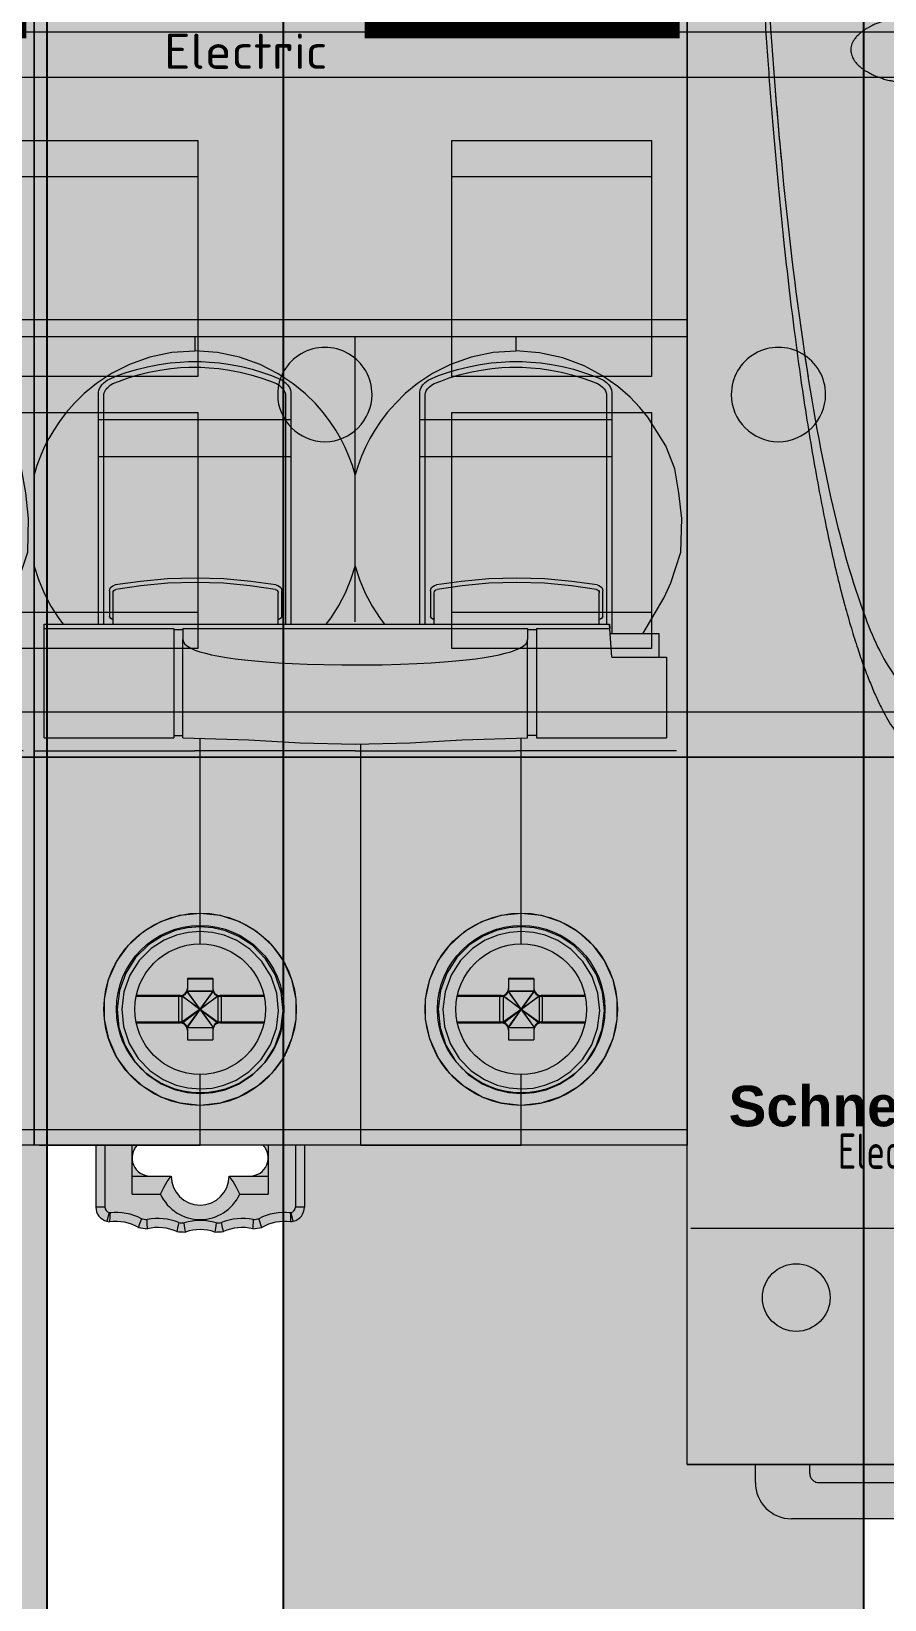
# Model space of a CAD drawing. Header units: millimetres. Extents: x 6914 to 9858, y -2771 to -210.
# Drawn here: x 7123.6 to 7170.6, y -1049.1 to -962.6 of the extents above; entities that cross this region are included whole.
import ezdxf

# ---------------------------------------------------------------- set-up
doc = ezdxf.new("R2010")
doc.units = ezdxf.units.MM
doc.layers.get('0').update_dxf_attribs({"lineweight": 9})
for name, color, linetype in [('05. Аппараты', 7, 'Continuous'), ('APPAREILLAGE', 7, 'Continuous'), ('REPARTITION', 7, 'Continuous')]:
    doc.layers.add(name, color=color, linetype=linetype)
doc.layers.add('Монтаж', color=7, linetype='Continuous', lineweight=9)
doc.layers.add('тонкая', color=7, linetype='Continuous', lineweight=13)
doc.styles.get("Standard").update_dxf_attribs({"font": 'txt.shx'})
doc.styles.add('STANDARD-2', font='arialbd.ttf')

# ---------------------------------------------------------------- blocks, each defined once
blk = doc.blocks.new('Из_буфера9360')
at = {"layer": 'APPAREILLAGE'}
h = blk.add_hatch(color=252, dxfattribs=at)
h.paths.add_polyline_path([(27.51, 502.269), (33.28, 503.794), (39.987, 504.418), (47.4, 504.307), (55.347, 503.684), (63.547, 502.796), (136.305, 502.796), (136.305, 470.796), (31.547, 470.796), (23.347, 471.684), (15.4, 472.307), (7.987, 472.418), (1.28, 471.794), (-4.49, 470.269), (-9.256, 467.7), (-11.217, 466.014), (20.783, 498.014), (22.744, 499.7)])
h.paths.add_polyline_path([(-12.903, 464.053), (-11.217, 466.014), (-9.256, 467.7), (-4.49, 470.269), (1.28, 471.794), (7.987, 472.418), (15.4, 472.307), (23.347, 471.684), (31.547, 470.796), (23.519, 470.235), (17.261, 469.535), (15.681, 469.359), (8.456, 467.894), (2.157, 465.649), (-3.242, 462.4), (-5.561, 460.357), (-7.603, 458.038), (-10.852, 452.64), (-13.097, 446.34), (-14.562, 439.115), (-15.439, 431.277), (-16, 423.25), (-16.887, 431.45), (-17.511, 439.397), (-17.621, 446.809), (-16.998, 453.517), (-15.472, 459.287)])
h.paths.add_polyline_path([(-3.242, 462.4), (2.157, 465.649), (8.456, 467.894), (15.681, 469.359), (17.261, 469.535), (16.561, 463.277), (16, 455.25), (16, 21.714), (-16, 21.714), (-16, 423.25), (-15.439, 431.277), (-14.562, 439.115), (-13.097, 446.34), (-10.852, 452.64), (-7.603, 458.038), (-5.561, 460.357)])
at = {"layer": 'REPARTITION'}
for p, q in [((16, 21.714), (16, 455.25)), ((-16, 423.25), (-16, 21.714))]:
    blk.add_line(p, q, dxfattribs=at)
blk = doc.blocks.new('Из_буфера9546')
at = {"layer": 'APPAREILLAGE'}
h = blk.add_hatch(color=252, dxfattribs=at)
h.paths.add_polyline_path([(123.112, 615.175), (125.112, 615.175), (125.112, 599.175), (123.112, 599.175)])
h.paths.add_polyline_path([(123.112, 599.175), (125.112, 599.175), (125.112, 583.175), (123.112, 583.175)])
h.paths.add_polyline_path([(27.51, 614.647), (33.28, 616.173), (39.987, 616.796), (47.4, 616.686), (55.347, 616.062), (63.547, 615.175), (125.112, 615.175), (125.112, 583.175), (31.547, 583.175), (23.347, 584.062), (15.4, 584.686), (7.987, 584.796), (1.28, 584.173), (-4.49, 582.647), (-9.256, 580.078), (-11.217, 578.392), (20.783, 610.392), (22.744, 612.078)])
h.paths.add_polyline_path([(-4.49, 582.647), (1.28, 584.173), (7.987, 584.796), (15.4, 584.686), (23.347, 584.062), (31.547, 583.175), (23.519, 582.614), (17.261, 581.914), (15.681, 581.737), (8.456, 580.272), (2.157, 578.027), (-3.242, 574.778), (-5.561, 572.735), (-7.603, 570.417), (-10.852, 565.018), (-13.097, 558.719), (-14.562, 551.494), (-15.439, 543.656), (-16, 535.628), (-16.887, 543.828), (-17.511, 551.775), (-17.621, 559.187), (-16.998, 565.895), (-15.472, 571.665), (-12.903, 576.431), (-11.217, 578.392), (-9.256, 580.078)])
h.paths.add_polyline_path([(2.157, 578.027), (8.456, 580.272), (15.681, 581.737), (17.261, 581.914), (16.561, 575.656), (16, 567.628), (16, 21.714), (-16, 21.714), (-16, 535.628), (-15.439, 543.656), (-14.562, 551.494), (-13.097, 558.719), (-10.852, 565.018), (-7.603, 570.417), (-5.561, 572.735), (-3.242, 574.778)])
at = {"layer": 'REPARTITION'}
blk.add_line((16, 21.714), (16, 567.628), dxfattribs=at)
blk = doc.blocks.new('Из_буфера29820')
at = {"layer": 'Монтаж', "ltscale": 20, "true_color": 0xf0f0f0}
h = blk.add_hatch(color=7, dxfattribs=at)
h.paths.add_polyline_path([(-150, -2.5), (150, -2.5), (150, -37.5), (-150, -37.5)])
h.paths.add_polyline_path([(82, -6), (82, -19), (93, -19), (93, -6)], flags=16)
h.paths.add_polyline_path([(-143, -19), (-132, -19), (-132, -6), (-143, -6)], flags=16)
h.paths.add_polyline_path([(-122.4, -20, 1), (-127.6, -20, 1)], flags=16)
h.paths.add_polyline_path([(-118, -19), (-107, -19), (-107, -6), (-118, -6)], flags=16)
h.paths.add_polyline_path([(-97.4, -20, 1), (-102.6, -20, 1)], flags=16)
h.paths.add_polyline_path([(-93, -19), (-82, -19), (-82, -6), (-93, -6)], flags=16)
h.paths.add_polyline_path([(-72.4, -20, 1), (-77.6, -20, 1)], flags=16)
h.paths.add_polyline_path([(-68, -19), (-57, -19), (-57, -6), (-68, -6)], flags=16)
h.paths.add_polyline_path([(-47.4, -20, 1), (-52.6, -20, 1)], flags=16)
h.paths.add_polyline_path([(-43, -19), (-32, -19), (-32, -6), (-43, -6)], flags=16)
h.paths.add_polyline_path([(-22.4, -20, 1), (-27.6, -20, 1)], flags=16)
h.paths.add_polyline_path([(-18, -19), (-7, -19), (-7, -6), (-18, -6)], flags=16)
h.paths.add_polyline_path([(2.6, -20, 1), (-2.6, -20, 1)], flags=16)
h.paths.add_polyline_path([(7, -19), (18, -19), (18, -6), (7, -6)], flags=16)
h.paths.add_polyline_path([(27.6, -20, 1), (22.4, -20, 1)], flags=16)
h.paths.add_polyline_path([(32, -19), (43, -19), (43, -6), (32, -6)], flags=16)
h.paths.add_polyline_path([(52.6, -20, 1), (47.4, -20, 1)], flags=16)
h.paths.add_polyline_path([(57, -19), (68, -19), (68, -6), (57, -6)], flags=16)
h.paths.add_polyline_path([(77.6, -20, 1), (72.4, -20, 1)], flags=16)
h.paths.add_polyline_path([(102.6, -20, 1), (97.4, -20, 1)], flags=16)
h.paths.add_polyline_path([(107, -19), (118, -19), (118, -6), (107, -6)], flags=16)
h.paths.add_polyline_path([(-143, -34), (-132, -34), (-132, -21), (-143, -21)], flags=16)
h.paths.add_polyline_path([(-118, -34), (-107, -34), (-107, -21), (-118, -21)], flags=16)
h.paths.add_polyline_path([(-93, -34), (-82, -34), (-82, -21), (-93, -21)], flags=16)
h.paths.add_polyline_path([(-68, -34), (-57, -34), (-57, -21), (-68, -21)], flags=16)
h.paths.add_polyline_path([(-43, -34), (-32, -34), (-32, -21), (-43, -21)], flags=16)
h.paths.add_polyline_path([(-18, -34), (-7, -34), (-7, -21), (-18, -21)], flags=16)
h.paths.add_polyline_path([(7, -34), (18, -34), (18, -21), (7, -21)], flags=16)
h.paths.add_polyline_path([(32, -34), (43, -34), (43, -21), (32, -21)], flags=16)
h.paths.add_polyline_path([(57, -34), (68, -34), (68, -21), (57, -21)], flags=16)
h.paths.add_polyline_path([(82, -34), (93, -34), (93, -21), (82, -21)], flags=16)
h.paths.add_polyline_path([(107, -34), (118, -34), (118, -21), (107, -21)], flags=16)
h.paths.add_polyline_path([(101.5, -27.5, 1), (98.5, -27.5, 1)], flags=16)
h.paths.add_polyline_path([(101.5, -12.5, 1), (98.5, -12.5, 1)], flags=16)
h.paths.add_polyline_path([(1.5, -27.5, 1), (-1.5, -27.5, 1)], flags=16)
h.paths.add_polyline_path([(1.5, -12.5, 1), (-1.5, -12.5, 1)], flags=16)
h.paths.add_polyline_path([(-98.5, -27.5, 1), (-101.5, -27.5, 1)], flags=16)
h.paths.add_polyline_path([(-98.5, -12.5, 1), (-101.5, -12.5, 1)], flags=16)
h.paths.add_polyline_path([(127.6, -20, 1), (122.4, -20, 1)], flags=16)
h.paths.add_polyline_path([(132, -19), (143, -19), (143, -6), (132, -6)], flags=16)
h.paths.add_polyline_path([(143, -21), (132, -21), (132, -34), (143, -34)], flags=16)
h.paths.add_polyline_path([(-150, 0), (150, 0), (150, -2.5), (-150, -2.5)])
h.paths.add_polyline_path([(-150, -37.5), (150, -37.5), (150, -40), (-150, -40)])
at = {"layer": 'Монтаж'}
for p, q in [((-150, 0), (150, 0)), ((-150, -2.5), (150, -2.5)), ((7, -6), (18, -6)), ((18, -6), (18, -19)), ((32, -19), (32, -6)), ((32, -6), (43, -6)), ((43, -6), (43, -19)), ((18, -8), (7, -8)), ((43, -8), (32, -8)), ((18, -19), (7, -19)), ((43, -19), (32, -19)), ((7, -21), (18, -21)), ((18, -21), (18, -34)), ((32, -34), (32, -21)), ((32, -21), (43, -21)), ((43, -21), (43, -34)), ((7, -32), (18, -32)), ((32, -32), (43, -32)), ((18, -34), (7, -34)), ((43, -34), (32, -34)), ((-150, -37.5), (150, -37.5)), ((-150, -40), (150, -40))]:
    blk.add_line(p, q, dxfattribs=at)
at = {"layer": 'Монтаж', "ltscale": 20}
blk.add_lwpolyline([(-150, 0), (150, 0), (150, -40), (-150, -40)], close=True, dxfattribs=at)
at = {"layer": 'Монтаж'}
for centre, start, end in [((25, -20), 0, 180.00002), ((50, -20), 0, 180.00002), ((25, -20), 180.00002, 0), ((50, -20), 180.00002, 0)]:
    blk.add_arc(centre, 2.6, start, end, dxfattribs=at)
blk = doc.blocks.new('Из_буфера17395')
at = {"layer": 'тонкая', "ltscale": 100, "true_color": 0xffffff}
h = blk.add_hatch(color=7, dxfattribs=at)
h.paths.add_polyline_path([(6.75, -60), (20.25, -60), (20.25, -60.498), (20.262, -60), (23.25, -60), (23.25, -61, -0.414214), (21.25, -63), (5.75, -63, -0.414214), (3.75, -61), (3.75, -60)])
h.paths.add_polyline_path([(0, 60), (27, 60), (27, -60), (0, -60)])
edge = h.paths.add_edge_path()
edge.add_arc((6.002, 50.691), 1.865, 0, 360)
edge = h.paths.add_edge_path()
edge.add_arc((13.5, 50.691), 1.865, 0, 360)
edge = h.paths.add_edge_path()
edge.add_arc((20.997, 50.691), 1.865, 0, 360)
edge = h.paths.add_edge_path()
edge.add_arc((6.002, -50.8), 1.865, 0, 360)
edge = h.paths.add_edge_path()
edge.add_arc((13.5, -50.8), 1.865, 0, 360)
edge = h.paths.add_edge_path()
edge.add_arc((20.997, -50.8), 1.865, 0, 360)
at = {"layer": 'тонкая', "ltscale": 100}
h = blk.add_hatch(color=254, dxfattribs=at)
edge = h.paths.add_edge_path()
edge.add_arc((6.002, -50.8), 1.865, 0, 360)
edge = h.paths.add_edge_path()
edge.add_arc((13.5, -50.8), 1.865, 0, 360)
edge = h.paths.add_edge_path()
edge.add_arc((20.997, -50.8), 1.865, 0, 360)
edge = h.paths.add_edge_path()
edge.add_arc((6.002, 50.691), 1.865, 0, 360)
edge = h.paths.add_edge_path()
edge.add_arc((13.5, 50.691), 1.865, 0, 360)
edge = h.paths.add_edge_path()
edge.add_arc((20.997, 50.691), 1.865, 0, 360)
at = {"color": 7, "linetype": 'Continuous'}
for p, q in [((26.8, -47), (0.2, -47)), ((0, -60), (27, -60)), ((3.75, -61), (3.75, -60)), ((6.75, -60.498), (6.75, -60)), ((7.25, -61), (19.75, -61)), ((21.25, -63), (5.75, -63))]:
    blk.add_line(p, q, dxfattribs=at)
blk.add_arc((5.75, -61), 2, 180, 270, dxfattribs=at)
for points, start_tangent, end_tangent in [([(3.503, 43.542), (3.578, 36.889), (3.733, 31.017), (3.94, 25.88), (4.179, 21.398), (4.438, 17.424), (4.714, 13.834), (5.004, 10.553), (5.305, 7.538), (5.617, 4.756), (5.937, 2.182), (6.263, -0.2), (6.595, -2.408), (6.932, -4.454), (7.274, -6.349), (7.619, -8.103), (7.967, -9.725), (8.321, -11.229), (8.682, -12.626), (9.042, -13.894), (9.391, -15.008), (9.725, -15.977), (10.05, -16.827), (10.368, -17.578), (10.679, -18.239), (10.985, -18.816), (11.285, -19.313), (11.58, -19.736), (11.87, -20.092), (12.156, -20.385), (12.438, -20.617), (12.71, -20.788), (12.971, -20.904), (13.221, -20.973), (13.465, -21), (13.713, -20.984), (13.967, -20.924), (14.232, -20.817), (14.508, -20.656), (14.792, -20.432), (15.083, -20.144), (15.379, -19.791), (15.679, -19.367), (15.984, -18.869), (16.296, -18.289), (16.613, -17.62), (16.937, -16.861), (17.265, -16.002), (17.603, -15.025), (17.956, -13.902), (18.319, -12.624), (18.679, -11.226), (19.033, -9.723), (19.382, -8.101), (19.727, -6.347), (20.068, -4.452), (20.405, -2.405), (20.738, -0.195), (21.064, 2.19), (21.384, 4.766), (21.696, 7.551), (21.998, 10.568), (22.288, 13.85), (22.564, 17.444), (22.823, 21.422), (23.061, 25.903), (23.267, 31.032), (23.422, 36.897), (23.497, 43.542)], (0.003445, -0.999994), (0.003445, 0.999994)), ([(3.832, 38.5), (3.881, 35.576), (4.325, 23.575), (5.183, 11.896), (6.44, 1.391), (8.022, -7.174), (9.813, -13.293), (11.679, -16.81), (12.602, -17.638), (13.5, -17.902), (14.398, -17.638), (15.321, -16.81), (17.187, -13.293), (18.978, -7.174), (20.56, 1.391), (21.817, 11.896), (22.675, 23.575), (23.119, 35.576), (23.168, 38.499)], (0.012892, -0.999917), (0.012893, 0.999917)), ([(12.1, 19.801), (11.846, 19.778), (11.615, 19.751), (11.407, 19.721), (11.219, 19.688), (11.052, 19.653), (10.904, 19.616), (10.773, 19.578), (10.656, 19.54), (10.548, 19.501), (10.443, 19.46), (10.338, 19.416), (10.226, 19.365), (10.102, 19.304), (9.963, 19.229), (9.809, 19.135), (9.642, 19.019), (9.471, 18.879), (9.315, 18.72), (9.194, 18.56), (9.108, 18.407), (9.052, 18.26), (9.021, 18.117), (9.014, 17.976), (9.029, 17.835), (9.067, 17.69), (9.132, 17.542), (9.229, 17.387), (9.363, 17.225), (9.525, 17.071), (9.693, 16.94), (9.853, 16.834), (9.997, 16.75), (10.126, 16.681), (10.241, 16.625), (10.347, 16.578), (10.448, 16.535), (10.551, 16.495), (10.658, 16.457), (10.775, 16.419), (10.906, 16.381), (11.054, 16.344), (11.221, 16.309), (11.408, 16.276), (11.616, 16.246), (11.846, 16.219), (12.1, 16.196)], (-0.996889, -0.078815), (0.996886, -0.07885)), ([(4.848, 15.742), (5.183, 11.896), (6.44, 1.391), (6.654, -0.001)], (0.079774, -0.996813), (0.156695, -0.987647)), ([(6.75, -60.498), (6.779, -60.668), (6.852, -60.801), (6.964, -60.91), (7.093, -60.975), (7.25, -61)], (0, -1), (1, 0))]:
    blk.add_spline(points, degree=3, dxfattribs=dict(at, start_tangent=start_tangent, end_tangent=end_tangent))
at = {"layer": 'тонкая', "ltscale": 100}
blk.add_lwpolyline([(0, 60), (27, 60), (27, -60), (0, -60)], close=True, dxfattribs=at)
blk.add_circle((6.002, -50.8), 1.865, dxfattribs=at)
at = {"layer": '05. Аппараты', "color": 82, "style": 'STANDARD-2'}
blk.add_text('Schneider', height=2.2362, dxfattribs=at).set_placement((2.275, -41.357))
at = {"layer": '05. Аппараты', "color": 82, "width": 0.7}
blk.add_text('Electric', height=1.9445, dxfattribs=at).set_placement((8.298, -43.703))
blk = doc.blocks.new('Из_буфера7463')
at = {"layer": 'тонкая', "true_color": 0xc9c9c9}
blk.add_hatch(color=9, dxfattribs=at).paths.add_polyline_path([(5.3, 0.001, 1), (-5.301, 0.001, 1)])
for p, q in [((0, 0), (-0.713, 1.003)), ((-0.7, 1.675), (-0.701, 1.099)), ((0, 0), (0.712, 1.003)), ((0.7, 1.675), (0.7, 1.1)), ((-1.101, 0.7), (-3.525, 0.7)), ((-1.003, 0.712), (-1, -0.712)), ((0, 0), (-1.003, 0.712)), ((1, 0.713), (-1, -0.712)), ((0, 0), (-0.713, -1)), ((0, 0), (0.713, -1)), ((0, 0), (1, -0.712)), ((1, -0.712), (1, 0.713)), ((3.519, 0.7), (1.1, 0.7)), ((-3.517, -0.7), (-1.1, -0.7)), ((1.1, -0.7), (3.523, -0.7)), ((-0.713, -1), (0.713, -1)), ((-0.7, -1.1), (-0.7, -1.674)), ((0.7, -1.1), (0.7, -1.674))]:
    blk.add_line(p, q)
blk.add_lwpolyline([(-0.7, -1.674), (-0.421, -1.68), (-0.141, -1.683), (0.141, -1.683), (0.421, -1.68), (0.7, -1.674)])
for centre, start, end in [((-1.101, 1.1), 269.98883, 359.92722), ((1.1, 1.1), 180.00042, 269.99779), ((-1.1, -1.1), 359.99999, 90.0018), ((1.1, -1.1), 89.99819, 180.00002)]:
    blk.add_arc(centre, 0.4, start, end)
at = {"layer": 'тонкая'}
for p, q in [((-0.713, 1.003), (0.712, 1.003)), ((-0.7, 1.675), (0.7, 1.675))]:
    blk.add_line(p, q, dxfattribs=at)
for centre, radius in [((0, 0), 5.3), ((0, 0.001), 4.614), ((0, 0.001), 3.6)]:
    blk.add_circle(centre, radius, dxfattribs=at)
blk = doc.blocks.new('Из_буфера28128')
at = {"ltscale": 100}
for points in [[(3.552, -2.386), (14.148, -2.386), (14.148, -4.43), (3.552, -4.43)], [(21.252, -2.386), (31.848, -2.386), (31.848, -4.43), (21.252, -4.43)]]:
    blk.add_hatch(color=94, dxfattribs=at).paths.add_polyline_path(points)
h = blk.add_hatch(color=2, dxfattribs=at)
h.paths.add_polyline_path([(3.4, -42.4), (3.9, -42.4), (3.9, -45.814, 0.346757), (4.13, -46.106), (4.013, -46.592, -0.346757), (3.4, -45.814)])
h.paths.add_polyline_path([(4.184, -46.119, -0.149972), (5.912, -46.455, 0.003664), (6.223, -46.5), (6.248, -47.008), (5.747, -46.935, 0.16662), (4.156, -46.626), (4.013, -46.592), (4.13, -46.106, 0.000644)])
h.paths.add_polyline_path([(6.227, -46.5, -0.149972), (7.979, -46.668), (7.865, -47.162, -0.000036), (7.862, -47.162, 0.16662), (6.248, -47.008), (6.223, -46.5, 0.000045)])
h.paths.add_polyline_path([(7.979, -46.668, 0.003338), (8.266, -46.682), (8.339, -47.185), (7.865, -47.162)])
h.paths.add_polyline_path([(8.27, -46.682, -0.149972), (10.03, -46.682, 0.003338), (10.317, -46.668), (10.438, -47.162), (9.961, -47.185, 0.16662), (8.339, -47.185), (8.266, -46.682, 0.000045)])
h.paths.add_polyline_path([(10.321, -46.668, -0.149972), (12.073, -46.5, 0.003664), (12.385, -46.455), (12.553, -46.935), (12.052, -47.008, 0.16662), (10.438, -47.162), (10.317, -46.668, 0.000045)])
h.paths.add_polyline_path([(12.388, -46.455, -0.149972), (14.116, -46.119, 0.000644), (14.17, -46.106), (14.287, -46.592), (14.144, -46.626, 0.16662), (12.553, -46.935), (12.385, -46.455, 0.000045)])
h.paths.add_polyline_path([(14.4, -42.4), (14.9, -42.4), (14.9, -45.814, -0.346757), (14.287, -46.592), (14.17, -46.106, 0.346757), (14.4, -45.814)])
h.paths.add_polyline_path([(12.9, -42.4), (14.4, -42.4), (14.4, -45.814, -0.346757), (14.17, -46.106, -0.000644), (14.116, -46.119, 0.149972), (12.388, -46.455, -0.000045), (12.385, -46.455, -0.003664), (12.073, -46.5, 0.149972), (10.321, -46.668, -0.000045), (10.317, -46.668, -0.003338), (10.03, -46.682, 0.149972), (8.27, -46.682, -0.000045), (8.266, -46.682, -0.003338), (7.979, -46.668, 0.149972), (6.227, -46.5, -0.000045), (6.223, -46.5, -0.003664), (5.912, -46.455, 0.149972), (4.184, -46.119, -0.000644), (4.13, -46.106, -0.346757), (3.9, -45.814), (3.9, -42.4), (5.4, -42.4), (5.4, -43.1), (5.4, -44.1), (5.4, -45.1), (6.968, -45.1, 0.641689), (11.332, -45.1), (12.9, -45.1), (12.9, -44.1), (12.9, -43.1)])
h.paths.add_polyline_path([(5.4, -44.1), (6.4, -44.1), (7.545, -44.1), (7.335, -44.393), (7.142, -44.727), (6.968, -45.1), (5.4, -45.1)])
h.paths.add_polyline_path([(7.55, -44.1, 1), (10.75, -44.1), (10.755, -44.1), (10.965, -44.393), (11.158, -44.727), (11.332, -45.1, -0.641689), (6.968, -45.1), (7.142, -44.727), (7.335, -44.393), (7.545, -44.1)])
h.paths.add_polyline_path([(10.755, -44.1), (11.9, -44.1), (12.9, -44.1), (12.9, -45.1), (11.332, -45.1), (11.158, -44.727), (10.965, -44.393)])
h.paths.add_polyline_path([(11.9, -44.1, 0.414214), (12.9, -43.1), (12.9, -44.1)])
h.paths.add_polyline_path([(12.614, -42.4), (12.9, -42.4), (12.9, -43.1, 0.196315)])
h.paths.add_polyline_path([(5.4, -43.1, 0.414214), (6.4, -44.1), (5.4, -44.1)])
h.paths.add_polyline_path([(5.4, -42.4), (5.686, -42.4, 0.196315), (5.4, -43.1)])
at = {"layer": 'тонкая', "ltscale": 100, "true_color": 0xfafafa}
h = blk.add_hatch(color=7, dxfattribs=at)
h.paths.add_polyline_path([(21.55, -2.386), (31.55, -2.386), (31.55, -4.43), (21.55, -4.43)])
h.paths.add_polyline_path([(3.85, -2.386), (13.85, -2.386), (13.85, -4.43), (3.85, -4.43)])
h.paths.add_polyline_path([(0.55, -13.899), (7.701, -13.899), (7.701, -13.968), (7.701, -19.796), (7.701, -19.93), (0.55, -19.93)])
h.paths.add_polyline_path([(31.85, -15.482), (34.45, -15.482), (34.85, -15.482), (34.85, -19.93), (27.698, -19.93), (27.698, -19.796), (27.698, -13.968), (27.698, -13.899), (31.733, -13.9), (31.754, -14.19)])
h.paths.add_polyline_path([(22.604, -15.745), (23.243, -15.691), (23.82, -15.632), (24.341, -15.568), (24.812, -15.5), (25.239, -15.428), (25.623, -15.351), (25.968, -15.269), (26.274, -15.182), (26.542, -15.088), (26.77, -14.987), (26.956, -14.877), (27.092, -14.76), (27.174, -14.638), (27.198, -14.521), (27.198, -19.796), (27.198, -19.93), (23.567, -20.043), (20.729, -20.216), (17.698, -20.278), (14.666, -20.216), (11.832, -20.043), (9.15, -19.96), (8.201, -19.93), (8.201, -19.796), (8.201, -14.519), (8.226, -14.638), (8.309, -14.761), (8.446, -14.879), (8.633, -14.989), (8.863, -15.09), (9.132, -15.184), (9.44, -15.272), (9.786, -15.353), (10.173, -15.43), (10.601, -15.502), (11.073, -15.57), (11.592, -15.633), (12.163, -15.691), (12.79, -15.745), (13.477, -15.793), (14.231, -15.835), (15.057, -15.87), (15.964, -15.896), (16.958, -15.912), (18.055, -15.915), (19.182, -15.901), (20.199, -15.875), (21.096, -15.838), (21.892, -15.795)])
h.paths.add_polyline_path([(8.201, -13.899), (27.198, -13.899), (27.198, -13.968), (27.199, -14.518), (27.198, -14.521), (27.174, -14.638), (27.092, -14.76), (26.956, -14.877), (26.77, -14.987), (26.542, -15.088), (26.274, -15.182), (25.968, -15.269), (25.623, -15.351), (25.239, -15.428), (24.812, -15.5), (24.341, -15.568), (23.82, -15.632), (23.243, -15.691), (22.604, -15.745), (21.892, -15.795), (21.096, -15.838), (20.199, -15.875), (19.182, -15.901), (18.055, -15.915), (16.958, -15.912), (15.964, -15.896), (15.057, -15.87), (14.231, -15.835), (13.477, -15.793), (12.79, -15.745), (12.163, -15.691), (11.592, -15.633), (11.073, -15.57), (10.601, -15.502), (10.173, -15.43), (9.786, -15.353), (9.44, -15.272), (9.132, -15.184), (8.863, -15.09), (8.633, -14.989), (8.446, -14.879), (8.309, -14.761), (8.226, -14.638), (8.201, -14.519), (8.201, -14.518), (8.201, -13.968)])
h.paths.add_polyline_path([(8.904, -11.125), (10.451, -11.172), (11.943, -11.304), (13.329, -11.499), (13.433, -11.53), (13.523, -11.582), (13.592, -11.651), (13.635, -11.732), (13.65, -11.818), (13.65, -13.217), (13.635, -13.28), (13.592, -13.337), (13.523, -13.384), (13.45, -13.412), (13.45, -13.661), (4.35, -13.661), (4.35, -13.412), (4.277, -13.384), (4.208, -13.337), (4.165, -13.28), (4.15, -13.217), (4.15, -11.818), (4.165, -11.732), (4.208, -11.651), (4.277, -11.582), (4.367, -11.53), (4.471, -11.5), (5.862, -11.303), (7.356, -11.171)])
h.paths.add_polyline_path([(26.604, -11.125), (28.151, -11.172), (29.643, -11.304), (31.029, -11.499), (31.133, -11.53), (31.223, -11.582), (31.292, -11.651), (31.335, -11.732), (31.35, -11.818), (31.35, -13.217), (31.335, -13.28), (31.292, -13.337), (31.223, -13.384), (31.15, -13.412), (31.15, -13.661), (22.05, -13.661), (22.05, -13.412), (21.977, -13.384), (21.908, -13.337), (21.865, -13.28), (21.85, -13.217), (21.85, -11.818), (21.865, -11.732), (21.908, -11.651), (21.977, -11.582), (22.067, -11.53), (22.171, -11.5), (23.562, -11.303), (25.056, -11.171)])
h.paths.add_polyline_path([(27.198, -13.968), (27.698, -13.968), (27.698, -19.796), (27.198, -19.796), (27.198, -14.521), (27.199, -14.518)])
h.paths.add_polyline_path([(33.543, -14.189), (34.45, -14.189), (34.45, -15.482), (31.85, -15.482), (31.754, -14.19), (31.848, -14.19)])
h.paths.add_polyline_path([(12.153, -38.402, 0.039642), (12.668, -37.884), (12.718, -37.833), (12.746, -37.789, 0.629593), (9.15, -30.285), (9.15, -29.6), (10.26, -29.718), (11.318, -30.064), (12.273, -30.618), (13.095, -31.36), (13.742, -32.253), (14.193, -33.268), (14.421, -34.348), (14.42, -35.458), (14.19, -36.538), (13.737, -37.554), (13.088, -38.447), (12.265, -39.188), (11.311, -39.739), (10.255, -40.084), (9.15, -40.2), (9.15, -39.551), (9.848, -39.498), (10.53, -39.337), (11.265, -39.031), (12.022, -38.534)])
h.paths.add_polyline_path([(8.04, -29.718), (9.15, -29.6), (9.15, -30.285, 0.624628), (5.511, -37.737), (5.529, -37.766), (5.56, -37.799, 0.043374), (6.114, -38.374), (6.228, -38.492), (6.475, -38.659, 0.012404), (6.665, -38.787), (6.995, -39.01), (7.742, -39.328), (8.438, -39.496), (9.15, -39.551), (9.15, -40.2), (8.046, -40.084), (6.989, -39.74), (6.035, -39.188), (5.212, -38.447), (4.562, -37.554), (4.11, -36.538), (3.879, -35.458), (3.879, -34.347), (4.107, -33.268), (4.558, -32.253), (5.205, -31.36), (6.027, -30.618), (6.981, -30.064)])
h.paths.add_polyline_path([(24.681, -30.064), (25.74, -29.718), (26.85, -29.6), (26.85, -30.285, 0.624628), (23.211, -37.737), (23.229, -37.766), (23.26, -37.799, 0.043374), (23.814, -38.374), (23.928, -38.492), (24.175, -38.659, 0.012404), (24.365, -38.787), (24.695, -39.01), (25.442, -39.328), (26.138, -39.496), (26.85, -39.551), (26.85, -40.2), (25.746, -40.084), (24.689, -39.74), (23.735, -39.188), (22.912, -38.447), (22.262, -37.554), (21.81, -36.538), (21.579, -35.458), (21.579, -34.347), (21.807, -33.268), (22.258, -32.253), (22.905, -31.36), (23.727, -30.618)])
h.paths.add_polyline_path([(27.96, -29.718), (29.018, -30.064), (29.973, -30.618), (30.795, -31.36), (31.442, -32.253), (31.893, -33.268), (32.121, -34.348), (32.12, -35.458), (31.89, -36.538), (31.437, -37.554), (30.788, -38.447), (29.965, -39.188), (29.011, -39.739), (27.955, -40.084), (26.85, -40.2), (26.85, -39.551), (27.548, -39.498), (28.23, -39.337), (28.965, -39.031), (29.722, -38.534), (29.853, -38.402, 0.039642), (30.368, -37.884), (30.418, -37.833), (30.446, -37.789, 0.629593), (26.85, -30.285), (26.85, -29.6)])
h.paths.add_polyline_path([(24.546, 39.673), (25.667, 40.066), (26.85, 40.2), (26.85, 39.551), (26.519, 39.539), (26.152, 39.497), (25.749, 39.416), (25.313, 39.284), (24.852, 39.09), (24.371, 38.818), (23.876, 38.448), (23.699, 38.271, 0.016476), (23.484, 38.056), (23.387, 37.96), (23.345, 37.902, 0.640654), (26.85, 30.287), (26.85, 29.6), (25.662, 29.735), (24.539, 30.13), (23.537, 30.763), (22.702, 31.601), (22.073, 32.605), (21.682, 33.724), (21.55, 34.903), (21.683, 36.081), (22.076, 37.202), (22.708, 38.207), (23.545, 39.044)])
h.paths.add_polyline_path([(28.032, 40.066), (29.153, 39.673), (30.155, 39.043), (30.992, 38.207), (31.624, 37.202), (32.017, 36.082), (32.15, 34.903), (32.018, 33.725), (31.627, 32.605), (30.998, 31.601), (30.162, 30.763), (29.161, 30.131), (28.038, 29.735), (26.85, 29.6), (26.85, 30.287, 0.629706), (30.445, 37.792), (30.416, 37.836), (30.353, 37.903, 0.022918), (30.064, 38.211), (29.922, 38.362), (29.415, 38.761), (28.918, 39.055), (28.442, 39.264), (27.991, 39.406), (27.572, 39.494), (27.191, 39.538), (26.85, 39.551), (26.85, 40.2)])
h.paths.add_polyline_path([(9.15, 40.2), (10.332, 40.066), (11.453, 39.673), (12.455, 39.043), (13.292, 38.207), (13.924, 37.202), (14.317, 36.082), (14.45, 34.903), (14.318, 33.725), (13.927, 32.605), (13.298, 31.601), (12.462, 30.763), (11.461, 30.131), (10.338, 29.735), (9.15, 29.6), (9.15, 30.287, 0.629706), (12.745, 37.792), (12.716, 37.836), (12.653, 37.903, 0.022918), (12.364, 38.211), (12.222, 38.362), (11.715, 38.761), (11.218, 39.055), (10.742, 39.264), (10.291, 39.406), (9.872, 39.494), (9.491, 39.538), (9.15, 39.551)])
h.paths.add_polyline_path([(6.846, 39.673), (7.967, 40.066), (9.15, 40.2), (9.15, 39.551), (8.819, 39.539), (8.452, 39.497), (8.049, 39.416), (7.613, 39.284), (7.152, 39.09), (6.671, 38.818), (6.176, 38.448), (5.999, 38.271, 0.016475), (5.784, 38.056), (5.687, 37.96), (5.645, 37.902, 0.640654), (9.15, 30.287), (9.15, 29.6), (7.962, 29.735), (6.839, 30.13), (5.837, 30.763), (5.002, 31.601), (4.373, 32.605), (3.982, 33.724), (3.85, 34.903), (3.983, 36.081), (4.376, 37.202), (5.008, 38.207), (5.845, 39.044)])
h.paths.add_polyline_path([(0, 42.4), (36, 42.4), (36, -42.4), (0, -42.4)])
at = {"layer": 'тонкая', "ltscale": 100}
h = blk.add_hatch(color=252, dxfattribs=at)
h.paths.add_polyline_path([(12.79, -15.745), (13.477, -15.793), (14.231, -15.835), (15.057, -15.87), (15.964, -15.896), (16.958, -15.912), (18.055, -15.915), (19.182, -15.901), (20.199, -15.875), (21.096, -15.838), (21.892, -15.795), (22.604, -15.745), (23.243, -15.691), (23.82, -15.632), (24.341, -15.568), (24.812, -15.5), (25.239, -15.428), (25.623, -15.351), (25.968, -15.269), (26.274, -15.182), (26.542, -15.088), (26.77, -14.987), (26.956, -14.877), (27.092, -14.76), (27.174, -14.638), (27.198, -14.521), (27.198, -19.796), (27.198, -19.93), (23.567, -20.043), (20.729, -20.216), (17.698, -20.278), (14.666, -20.216), (11.832, -20.043), (8.201, -19.93), (8.201, -19.796), (8.201, -14.519), (8.226, -14.638), (8.309, -14.761), (8.446, -14.879), (8.633, -14.989), (8.863, -15.09), (9.132, -15.184), (9.44, -15.272), (9.786, -15.353), (10.173, -15.43), (10.601, -15.502), (11.073, -15.57), (11.592, -15.633), (12.163, -15.691)])
h.paths.add_polyline_path([(8.201, -13.899), (27.198, -13.899), (27.198, -13.968), (27.199, -14.518), (27.198, -14.521), (27.174, -14.638), (27.092, -14.76), (26.956, -14.877), (26.77, -14.987), (26.542, -15.088), (26.274, -15.182), (25.968, -15.269), (25.623, -15.351), (25.239, -15.428), (24.812, -15.5), (24.341, -15.568), (23.82, -15.632), (23.243, -15.691), (22.604, -15.745), (21.892, -15.795), (21.096, -15.838), (20.199, -15.875), (19.182, -15.901), (18.055, -15.915), (16.958, -15.912), (15.964, -15.896), (15.057, -15.87), (14.231, -15.835), (13.477, -15.793), (12.79, -15.745), (12.163, -15.691), (11.592, -15.633), (11.073, -15.57), (10.601, -15.502), (10.173, -15.43), (9.786, -15.353), (9.44, -15.272), (9.132, -15.184), (8.863, -15.09), (8.633, -14.989), (8.446, -14.879), (8.309, -14.761), (8.226, -14.638), (8.201, -14.519), (8.201, -14.518), (8.201, -13.968)])
h.paths.add_polyline_path([(27.198, -13.968), (27.698, -13.968), (27.698, -19.796), (27.198, -19.796), (27.198, -14.521), (27.199, -14.518)])
h.paths.add_polyline_path([(7.701, -13.968), (8.201, -13.968), (8.201, -14.518), (8.201, -14.519), (8.201, -19.796), (7.701, -19.796)])
h.paths.add_polyline_path([(0.55, -13.899), (7.701, -13.899), (7.701, -13.968), (7.701, -19.796), (7.701, -19.93), (0.55, -19.93)])
h.paths.add_polyline_path([(27.698, -13.899), (31.733, -13.9), (31.754, -14.19), (31.85, -15.482), (34.45, -15.482), (34.85, -15.482), (34.85, -19.93), (27.698, -19.93), (27.698, -19.796), (27.698, -13.968)])
h.paths.add_polyline_path([(31.754, -14.19), (34.45, -14.189), (34.45, -15.482), (31.85, -15.482)])
h.paths.add_polyline_path([(13.45, -13.661), (22.05, -13.661), (31.15, -13.661), (31.715, -13.661), (31.733, -13.9), (27.698, -13.899), (27.698, -13.968), (27.198, -13.968), (27.198, -13.899), (8.201, -13.899), (8.201, -13.968), (7.701, -13.968), (7.701, -13.899), (0.55, -13.899), (0.55, -13.661), (4.35, -13.661)])
h.paths.add_polyline_path([(7.356, -11.171), (8.904, -11.125), (10.451, -11.172), (11.943, -11.304), (13.329, -11.499), (13.433, -11.53), (13.523, -11.582), (13.592, -11.651), (13.635, -11.732), (13.65, -11.818), (13.65, -13.217), (13.635, -13.28), (13.592, -13.337), (13.523, -13.384), (13.45, -13.412), (13.45, -13.661), (4.35, -13.661), (4.35, -13.412), (4.277, -13.384), (4.208, -13.337), (4.165, -13.28), (4.15, -13.217), (4.15, -11.818), (4.165, -11.732), (4.208, -11.651), (4.277, -11.582), (4.367, -11.53), (4.471, -11.5), (5.862, -11.303)])
h.paths.add_polyline_path([(25.056, -11.171), (26.604, -11.125), (28.151, -11.172), (29.643, -11.304), (31.029, -11.499), (31.133, -11.53), (31.223, -11.582), (31.292, -11.651), (31.335, -11.732), (31.35, -11.818), (31.35, -13.217), (31.335, -13.28), (31.292, -13.337), (31.223, -13.384), (31.15, -13.412), (31.15, -13.661), (22.05, -13.661), (22.05, -13.412), (21.977, -13.384), (21.908, -13.337), (21.865, -13.28), (21.85, -13.217), (21.85, -11.818), (21.865, -11.732), (21.908, -11.651), (21.977, -11.582), (22.067, -11.53), (22.171, -11.5), (23.562, -11.303)])
for p, q in [((36, 3.118), (0, 3.118)), ((0, 2.2), (36, 2.2)), ((8.85, 2.2), (8.85, 1.4)), ((17.7, -13.542), (17.7, 2.2)), ((26.55, 2.2), (26.55, 1.4)), ((3.552, -13.661), (3.552, -0.881)), ((3.85, -13.661), (3.85, -1.003)), ((13.85, -1.003), (13.85, -13.661)), ((14.148, -0.881), (14.148, -13.661)), ((21.252, -13.661), (21.252, -0.881)), ((21.55, -13.661), (21.55, -1.003)), ((31.55, -1.003), (31.55, -13.661)), ((31.848, -0.881), (31.848, -14.189)), ((4.15, -11.818), (4.15, -13.217)), ((4.35, -13.661), (4.35, -11.936)), ((13.45, -13.661), (13.45, -11.936)), ((13.65, -13.217), (13.65, -11.818)), ((21.85, -11.818), (21.85, -13.217)), ((22.05, -13.661), (22.05, -11.936)), ((31.15, -13.661), (31.15, -11.936)), ((31.35, -13.217), (31.35, -11.818)), ((0.55, -19.93), (0.55, -13.661)), ((0.55, -13.661), (8.85, -13.661)), ((13.523, -13.384), (13.45, -13.412)), ((26.55, -13.661), (31.715, -13.661)), ((31.223, -13.384), (31.15, -13.412)), ((0.55, -13.899), (7.701, -13.899)), ((7.701, -13.899), (7.701, -19.93)), ((8.201, -13.968), (7.701, -13.968)), ((8.201, -13.899), (27.198, -13.899)), ((8.201, -13.899), (8.201, -14.518)), ((8.201, -19.93), (8.201, -14.517)), ((27.198, -13.899), (27.199, -14.518)), ((27.698, -13.968), (27.198, -13.968)), ((27.198, -19.93), (27.198, -14.517)), ((27.698, -13.899), (31.733, -13.9)), ((27.698, -13.899), (27.698, -19.93)), ((34.45, -14.189), (31.754, -14.19)), ((34.45, -15.482), (34.45, -14.189)), ((31.85, -15.482), (34.85, -15.482)), ((34.85, -15.482), (34.85, -19.93)), ((7.701, -19.796), (8.201, -19.796)), ((27.698, -19.796), (27.198, -19.796)), ((0, -20.658), (8.85, -20.658)), ((0.55, -19.93), (7.701, -19.93)), ((8.201, -19.93), (11.832, -20.043)), ((17.7, -20.658), (8.85, -20.658)), ((9.15, -31.3), (9.15, -19.95)), ((17.7, -20.658), (26.55, -20.658)), ((18, -42.4), (18, -20.278)), ((20.729, -20.216), (23.567, -20.043)), ((23.567, -20.043), (27.198, -19.93)), ((35.4, -20.658), (26.55, -20.658)), ((26.85, -31.3), (26.85, -19.95)), ((27.698, -19.93), (34.85, -19.93)), ((9.857, -30.408), (9.15, -30.353)), ((27.557, -30.408), (26.85, -30.353)), ((8.45, -33.212), (8.45, -33.75)), ((9.85, -33.212), (9.85, -33.75)), ((26.15, -33.212), (26.15, -33.75)), ((27.55, -33.212), (27.55, -33.75)), ((8.05, -34.15), (5.633, -34.15)), ((7.976, -35.65), (7.976, -34.15)), ((8.15, -34.137), (10.15, -35.663)), ((8.15, -34.137), (8.15, -35.663)), ((8.15, -35.663), (10.15, -34.137)), ((9.879, -33.9), (8.421, -33.9)), ((9.879, -35.9), (8.421, -33.9)), ((8.421, -35.9), (9.879, -33.9)), ((10.15, -35.663), (10.15, -34.137)), ((12.663, -34.15), (10.25, -34.15)), ((10.324, -35.65), (10.324, -34.15)), ((25.75, -34.15), (23.333, -34.15)), ((25.676, -35.65), (25.676, -34.15)), ((25.85, -34.137), (27.85, -35.663)), ((25.85, -34.137), (25.85, -35.663)), ((25.85, -35.663), (27.85, -34.137)), ((27.579, -33.9), (26.121, -33.9)), ((27.579, -35.9), (26.121, -33.9)), ((26.121, -35.9), (27.579, -33.9)), ((27.85, -35.663), (27.85, -34.137)), ((30.363, -34.15), (27.95, -34.15)), ((28.024, -35.65), (28.024, -34.15)), ((5.637, -35.65), (8.05, -35.65)), ((8.421, -35.9), (9.879, -35.9)), ((8.45, -36.05), (8.45, -36.588)), ((9.85, -36.05), (9.85, -36.588)), ((10.25, -35.65), (12.667, -35.65)), ((23.337, -35.65), (25.75, -35.65)), ((26.121, -35.9), (27.579, -35.9)), ((26.15, -36.05), (26.15, -36.588)), ((27.55, -36.05), (27.55, -36.588)), ((27.95, -35.65), (30.367, -35.65)), ((9.15, -42.4), (9.15, -38.5)), ((26.85, -42.4), (26.85, -38.5)), ((8.438, -39.496), (9.15, -39.551)), ((26.138, -39.496), (26.85, -39.551)), ((0, -41.534), (9.15, -41.534)), ((9.15, -41.534), (18, -41.534)), ((9.15, -42.4), (9.15, -41.534)), ((18, -41.534), (26.85, -41.534)), ((18, -42.4), (18, -41.534)), ((26.85, -41.534), (36, -41.534)), ((26.85, -42.4), (26.85, -41.534)), ((0.3, -42.4), (9.15, -42.4)), ((3.4, -42.4), (3.4, -45.814)), ((3.9, -42.4), (3.9, -45.814)), ((5.4, -45.1), (5.4, -42.4)), ((18, -42.4), (9.15, -42.4)), ((12.9, -42.4), (12.9, -45.1)), ((14.4, -42.4), (14.4, -45.814)), ((14.9, -42.4), (14.9, -45.814)), ((18, -42.4), (26.85, -42.4)), ((35.7, -42.4), (26.85, -42.4)), ((5.4, -44.1), (7.55, -44.1)), ((10.75, -44.1), (12.9, -44.1)), ((3.9, -45.814), (3.4, -45.814)), ((5.4, -45.1), (6.968, -45.1)), ((11.332, -45.1), (12.9, -45.1)), ((14.9, -45.814), (14.4, -45.814)), ((4.13, -46.106), (4.013, -46.592)), ((4.013, -46.592), (4.156, -46.626)), ((14.139, -46.528), (14.144, -46.626)), ((14.144, -46.626), (14.287, -46.592)), ((14.287, -46.592), (14.17, -46.106)), ((5.78, -46.843), (5.747, -46.935)), ((5.747, -46.935), (6.248, -47.008)), ((7.886, -47.067), (7.862, -47.162)), ((7.862, -47.162), (8.339, -47.185)), ((9.975, -47.088), (9.961, -47.185)), ((9.961, -47.185), (10.438, -47.162)), ((12.056, -46.91), (12.052, -47.008)), ((12.052, -47.008), (12.553, -46.935))]:
    blk.add_line(p, q)
for points in [[(8.85, 1.4), (7.598, 1.313), (6.382, 1.057), (5.258, 0.656), (4.265, 0.153), (3.436, -0.396), (2.759, -0.95), (2.21, -1.487), (1.763, -1.999), (1.392, -2.488), (1.078, -2.961), (0.806, -3.429), (0.563, -3.908), (0.347, -4.403), (0.158, -4.911), (0, -5.428)], [(17.7, -5.425), (17.542, -4.912), (17.355, -4.406), (17.14, -3.914), (16.899, -3.437), (16.629, -2.97), (16.316, -2.498), (15.946, -2.009), (15.5, -1.496), (14.951, -0.958), (14.275, -0.403), (13.447, 0.147), (12.455, 0.652), (11.329, 1.055), (10.109, 1.313), (8.85, 1.401)], [(26.55, 1.4), (25.298, 1.313), (24.082, 1.057), (22.958, 0.656), (21.965, 0.153), (21.136, -0.396), (20.459, -0.95), (19.91, -1.487), (19.463, -1.999), (19.092, -2.488), (18.778, -2.961), (18.506, -3.429), (18.263, -3.908), (18.047, -4.403), (17.858, -4.911), (17.7, -5.428)], [(35.65, -9.698), (35.65, -9.698), (35.696, -7.84), (35.541, -6.418), (35.311, -5.097), (34.825, -3.821), (33.833, -2.25), (33.393, -1.711), (32.851, -1.145), (32.174, -0.556), (31.335, 0.033), (30.312, 0.581), (29.138, 1.023), (27.862, 1.306), (26.55, 1.401)], [(4.223, -0.11), (4.597, 0.04), (5.081, 0.211), (5.644, 0.382), (6.256, 0.535), (6.885, 0.657), (7.494, 0.742), (8.05, 0.792), (8.514, 0.814), (8.85, 0.819)], [(4.344, -0.401), (4.709, -0.255), (5.18, -0.087), (5.728, 0.08), (6.324, 0.23), (6.936, 0.349), (7.53, 0.432), (8.071, 0.481), (8.523, 0.503), (8.85, 0.508)], [(8.85, 0.819), (9.206, 0.814), (9.674, 0.79), (10.22, 0.74), (10.814, 0.657), (11.426, 0.539), (12.025, 0.391), (12.584, 0.223), (13.077, 0.049), (13.477, -0.11)], [(8.85, 0.508), (9.197, 0.502), (9.652, 0.48), (10.184, 0.431), (10.763, 0.349), (11.359, 0.233), (11.942, 0.088), (12.487, -0.076), (12.966, -0.246), (13.356, -0.401)], [(21.923, -0.11), (22.297, 0.04), (22.781, 0.211), (23.344, 0.382), (23.956, 0.535), (24.585, 0.657), (25.194, 0.742), (25.75, 0.792), (26.214, 0.814), (26.55, 0.819)], [(22.044, -0.401), (22.409, -0.255), (22.88, -0.087), (23.428, 0.08), (24.024, 0.23), (24.636, 0.349), (25.23, 0.432), (25.771, 0.481), (26.223, 0.503), (26.55, 0.508)], [(26.55, 0.819), (26.906, 0.814), (27.374, 0.79), (27.92, 0.74), (28.514, 0.657), (29.126, 0.539), (29.725, 0.391), (30.284, 0.223), (30.777, 0.049), (31.177, -0.11)], [(26.55, 0.508), (26.897, 0.502), (27.352, 0.48), (27.884, 0.431), (28.463, 0.349), (29.059, 0.233), (29.642, 0.088), (30.187, -0.076), (30.666, -0.246), (31.056, -0.401)], [(3.552, -0.881), (3.572, -0.746), (3.632, -0.606), (3.729, -0.466), (3.861, -0.332), (4.027, -0.21), (4.223, -0.11)], [(3.85, -1.003), (3.865, -0.906), (3.909, -0.801), (3.98, -0.694), (4.077, -0.588), (4.2, -0.488), (4.344, -0.401)], [(13.356, -0.401), (13.5, -0.488), (13.623, -0.588), (13.72, -0.694), (13.791, -0.801), (13.835, -0.906), (13.85, -1.003)], [(13.477, -0.11), (13.673, -0.21), (13.839, -0.332), (13.971, -0.466), (14.068, -0.605), (14.128, -0.746), (14.148, -0.881)], [(21.252, -0.881), (21.272, -0.746), (21.332, -0.606), (21.429, -0.466), (21.561, -0.332), (21.727, -0.21), (21.923, -0.11)], [(21.55, -1.003), (21.565, -0.906), (21.609, -0.801), (21.68, -0.694), (21.777, -0.588), (21.9, -0.488), (22.044, -0.401)], [(31.056, -0.401), (31.2, -0.488), (31.323, -0.588), (31.42, -0.694), (31.491, -0.801), (31.535, -0.906), (31.55, -1.003)], [(31.177, -0.11), (31.373, -0.21), (31.539, -0.332), (31.671, -0.466), (31.768, -0.605), (31.828, -0.746), (31.848, -0.881)], [(33.543, -14.189), (34.724, -12.198), (35.086, -11.392), (35.65, -9.698)], [(0, -10.462), (0.24, -11.206), (0.551, -11.952), (0.93, -12.673), (1.366, -13.354), (1.603, -13.661)], [(13.329, -11.499), (11.943, -11.304), (10.451, -11.172), (8.904, -11.125), (7.356, -11.171), (5.862, -11.303), (4.471, -11.5)], [(16.097, -13.661), (16.364, -13.312), (16.79, -12.64), (17.159, -11.93), (17.464, -11.197), (17.7, -10.463)], [(17.7, -10.462), (17.94, -11.206), (18.251, -11.952), (18.63, -12.673), (19.066, -13.354), (19.303, -13.661)], [(31.029, -11.499), (29.643, -11.304), (28.151, -11.172), (26.604, -11.125), (25.056, -11.171), (23.562, -11.303), (22.171, -11.5)], [(4.15, -11.818), (4.165, -11.732), (4.208, -11.651), (4.277, -11.582), (4.367, -11.53), (4.471, -11.5)], [(4.35, -11.936), (4.362, -11.872), (4.397, -11.814), (4.449, -11.771), (4.511, -11.748)], [(13.289, -11.747), (11.916, -11.547), (10.437, -11.412), (8.904, -11.364), (7.37, -11.412), (5.888, -11.547), (4.511, -11.748)], [(13.289, -11.748), (13.351, -11.771), (13.403, -11.814), (13.438, -11.872), (13.45, -11.936)], [(13.329, -11.499), (13.433, -11.53), (13.523, -11.582), (13.592, -11.651), (13.635, -11.732), (13.65, -11.818)], [(21.85, -11.818), (21.865, -11.732), (21.908, -11.651), (21.977, -11.582), (22.067, -11.53), (22.171, -11.5)], [(22.05, -11.936), (22.062, -11.872), (22.097, -11.814), (22.149, -11.771), (22.211, -11.748)], [(30.989, -11.747), (29.616, -11.547), (28.137, -11.412), (26.604, -11.364), (25.07, -11.412), (23.588, -11.547), (22.211, -11.748)], [(30.989, -11.748), (31.051, -11.771), (31.103, -11.814), (31.138, -11.872), (31.15, -11.936)], [(31.029, -11.499), (31.133, -11.53), (31.223, -11.582), (31.292, -11.651), (31.335, -11.732), (31.35, -11.818)], [(4.35, -13.412), (4.277, -13.384), (4.208, -13.337), (4.165, -13.28), (4.15, -13.217)], [(4.345, -13.354), (4.344, -13.354), (4.349, -13.368), (4.35, -13.377)], [(13.65, -13.217), (13.635, -13.28), (13.592, -13.337), (13.523, -13.384)], [(22.05, -13.412), (21.977, -13.384), (21.908, -13.337), (21.865, -13.28), (21.85, -13.217)], [(22.045, -13.354), (22.044, -13.354), (22.049, -13.368), (22.05, -13.377)], [(31.35, -13.217), (31.335, -13.28), (31.292, -13.337), (31.223, -13.384)], [(8.201, -14.518), (8.226, -14.638), (8.309, -14.761), (8.446, -14.879), (8.633, -14.989), (8.863, -15.09), (9.132, -15.184), (9.44, -15.272), (9.786, -15.353), (10.173, -15.43), (10.601, -15.502), (11.073, -15.57), (11.592, -15.633), (12.163, -15.691), (12.79, -15.745), (13.477, -15.793), (14.231, -15.835), (15.057, -15.87), (15.964, -15.896), (16.958, -15.912), (18.055, -15.915), (19.182, -15.901), (20.199, -15.875), (21.096, -15.838), (21.892, -15.795), (22.604, -15.745), (23.243, -15.691), (23.82, -15.632), (24.341, -15.568), (24.812, -15.5), (25.239, -15.428), (25.623, -15.351), (25.968, -15.269), (26.274, -15.182), (26.542, -15.088), (26.77, -14.987), (26.956, -14.877), (27.092, -14.76), (27.174, -14.638), (27.199, -14.518)], [(11.832, -20.043), (14.666, -20.216), (17.698, -20.278), (20.729, -20.216)], [(9.15, -40.2), (8.046, -40.084), (6.989, -39.74), (6.035, -39.188), (5.212, -38.447), (4.562, -37.554), (4.11, -36.538), (3.879, -35.458), (3.879, -34.347), (4.107, -33.268), (4.558, -32.253), (5.205, -31.36), (6.027, -30.618), (6.981, -30.064), (8.04, -29.718), (9.15, -29.6)], [(9.15, -29.6), (10.26, -29.718), (11.318, -30.064), (12.273, -30.618), (13.095, -31.36), (13.742, -32.253), (14.193, -33.268), (14.421, -34.348), (14.42, -35.458), (14.19, -36.538), (13.737, -37.554), (13.088, -38.447), (12.265, -39.188), (11.311, -39.739), (10.255, -40.084), (9.15, -40.2)], [(26.85, -40.2), (25.746, -40.084), (24.689, -39.74), (23.735, -39.188), (22.912, -38.447), (22.262, -37.554), (21.81, -36.538), (21.579, -35.458), (21.579, -34.347), (21.807, -33.268), (22.258, -32.253), (22.905, -31.36), (23.727, -30.618), (24.681, -30.064), (25.74, -29.718), (26.85, -29.6)], [(26.85, -29.6), (27.96, -29.718), (29.018, -30.064), (29.973, -30.618), (30.795, -31.36), (31.442, -32.253), (31.893, -33.268), (32.121, -34.348), (32.12, -35.458), (31.89, -36.538), (31.437, -37.554), (30.788, -38.447), (29.965, -39.188), (29.011, -39.739), (27.955, -40.084), (26.85, -40.2)], [(9.15, -30.352), (8.456, -30.405), (7.779, -30.564), (7.05, -30.865), (6.297, -31.354), (5.597, -32.051), (5.048, -32.909), (4.699, -33.874), (4.572, -34.892), (4.673, -35.913), (4.997, -36.888), (5.529, -37.766), (6.228, -38.492), (6.995, -39.01), (7.742, -39.328), (8.438, -39.496)], [(9.15, -30.611), (8.496, -30.661), (7.857, -30.81), (7.169, -31.094), (6.459, -31.555), (5.797, -32.213), (5.279, -33.022), (4.949, -33.934), (4.829, -34.895), (4.924, -35.86), (5.231, -36.781), (5.734, -37.61), (6.393, -38.295), (7.117, -38.783), (7.822, -39.084), (8.479, -39.242), (9.15, -39.294)], [(9.15, -39.551), (9.848, -39.498), (10.53, -39.337), (11.265, -39.031), (12.022, -38.534), (12.718, -37.833), (13.262, -36.974), (13.607, -36.003), (13.728, -34.982), (13.621, -33.96), (13.29, -32.987), (12.752, -32.113), (12.052, -31.394), (11.289, -30.885), (10.547, -30.572), (9.857, -30.408)], [(9.15, -39.294), (9.808, -39.244), (10.452, -39.092), (11.145, -38.804), (11.859, -38.335), (12.517, -37.674), (13.03, -36.862), (13.357, -35.945), (13.471, -34.98), (13.37, -34.015), (13.057, -33.096), (12.549, -32.271), (11.888, -31.593), (11.168, -31.113), (10.468, -30.818), (9.816, -30.663), (9.15, -30.611)], [(26.85, -30.352), (26.156, -30.405), (25.479, -30.564), (24.75, -30.865), (23.997, -31.354), (23.297, -32.051), (22.748, -32.909), (22.399, -33.874), (22.272, -34.892), (22.373, -35.913), (22.697, -36.888), (23.229, -37.766), (23.928, -38.492), (24.695, -39.01), (25.442, -39.328), (26.138, -39.496)], [(26.85, -30.611), (26.196, -30.661), (25.557, -30.81), (24.869, -31.094), (24.159, -31.555), (23.497, -32.213), (22.979, -33.022), (22.649, -33.934), (22.529, -34.895), (22.624, -35.86), (22.931, -36.781), (23.434, -37.61), (24.093, -38.295), (24.817, -38.783), (25.522, -39.084), (26.179, -39.242), (26.85, -39.294)], [(26.85, -39.551), (27.548, -39.498), (28.23, -39.337), (28.965, -39.031), (29.722, -38.534), (30.418, -37.833), (30.962, -36.974), (31.307, -36.003), (31.428, -34.982), (31.321, -33.96), (30.99, -32.987), (30.452, -32.113), (29.752, -31.394), (28.989, -30.885), (28.247, -30.572), (27.557, -30.408)], [(26.85, -39.294), (27.508, -39.244), (28.152, -39.092), (28.845, -38.804), (29.559, -38.335), (30.217, -37.674), (30.73, -36.862), (31.057, -35.945), (31.171, -34.98), (31.07, -34.015), (30.757, -33.096), (30.249, -32.271), (29.588, -31.593), (28.868, -31.113), (28.168, -30.818), (27.516, -30.663), (26.85, -30.611)], [(9.85, -33.212), (9.571, -33.208), (9.291, -33.206), (9.009, -33.206), (8.729, -33.208), (8.45, -33.212)], [(27.55, -33.212), (27.271, -33.208), (26.991, -33.206), (26.709, -33.206), (26.429, -33.208), (26.15, -33.212)], [(8.45, -36.588), (8.729, -36.592), (9.009, -36.594), (9.291, -36.594), (9.571, -36.592), (9.85, -36.588)], [(26.15, -36.588), (26.429, -36.592), (26.709, -36.594), (26.991, -36.594), (27.271, -36.592), (27.55, -36.588)], [(6.968, -45.1), (7.142, -44.727), (7.335, -44.393), (7.545, -44.1)], [(11.332, -45.1), (11.158, -44.727), (10.965, -44.393), (10.755, -44.1)], [(4.184, -46.119), (4.174, -46.274), (4.166, -46.415), (4.161, -46.528), (4.156, -46.626)], [(5.912, -46.455), (5.862, -46.602), (5.817, -46.736), (5.78, -46.843)], [(6.248, -47.008), (6.244, -46.91), (6.238, -46.797), (6.233, -46.656), (6.227, -46.5)], [(7.979, -46.668), (7.944, -46.82), (7.912, -46.957), (7.886, -47.067)], [(8.339, -47.185), (8.336, -47.16), (8.325, -47.088), (8.309, -46.976), (8.29, -46.836), (8.27, -46.682)], [(10.03, -46.682), (10.01, -46.836), (9.991, -46.976), (9.975, -47.088)], [(10.438, -47.162), (10.414, -47.067), (10.388, -46.957), (10.356, -46.82), (10.321, -46.668)], [(12.073, -46.5), (12.067, -46.656), (12.062, -46.797), (12.056, -46.91)], [(12.553, -46.935), (12.52, -46.843), (12.483, -46.736), (12.438, -46.602), (12.388, -46.455)], [(14.116, -46.119), (14.126, -46.274), (14.134, -46.415), (14.139, -46.528)]]:
    blk.add_lwpolyline(points)
at = {"ltscale": 100}
for points in [[(3.552, -2.386), (14.148, -2.386), (14.148, -4.43), (3.552, -4.43)], [(21.252, -2.386), (31.848, -2.386), (31.848, -4.43), (21.252, -4.43)]]:
    blk.add_lwpolyline(points, close=True, dxfattribs=at)
for centre in [(9.15, -34.9), (26.85, -34.9)]:
    blk.add_circle(centre, 3.6)
for centre, radius, start, end in [((8.05, -33.75), 0.4, 270, 0), ((10.25, -33.75), 0.4, 180, 270), ((25.75, -33.75), 0.4, 270, 0), ((27.95, -33.75), 0.4, 180, 270), ((8.05, -36.05), 0.4, 0, 90), ((10.25, -36.05), 0.4, 90, 180), ((25.75, -36.05), 0.4, 0, 90), ((27.95, -36.05), 0.4, 90, 180), ((6.4, -43.1), 1, 135.50944, 270), ((11.9, -43.1), 1, 270, 44.49056), ((9.15, -44.1), 1.6, 180, 0), ((4.2, -45.814), 0.8, 180, 256.49734), ((4.2, -45.814), 0.3, 180, 256.49734), ((9.15, -44.1), 2.4, 204.62432, 335.37568), ((14.1, -45.814), 0.3, 283.50266, 0), ((14.1, -45.814), 0.8, 283.50266, 0), ((9.15, -25.2), 22, 256.49734, 256.87933), ((9.15, -25.2), 21.5, 256.49734, 256.64575), ((4.5, -49.102), 2.5, 60.07144, 97.91034), ((4.5, -49.102), 3, 61.94369, 96.04415), ((9.15, -25.2), 21.5, 261.33518, 262.18792), ((6.83, -49.439), 3, 67.48179, 101.58324), ((9.15, -25.2), 21.5, 266.87757, 267.65584), ((9.15, -49.55), 3, 72.95254, 107.04619), ((9.15, -25.2), 21.5, 272.34432, 273.12241), ((11.47, -49.439), 3, 78.41773, 112.51821), ((9.15, -25.2), 21.5, 277.8119, 278.66507), ((13.8, -49.102), 3, 83.9551, 118.05447), ((13.8, -49.102), 2.5, 82.08966, 119.92856), ((9.15, -25.2), 21.5, 283.35436, 283.50266), ((9.15, -25.2), 22, 283.12067, 283.50266), ((9.15, -25.2), 22, 261.10245, 262.42117), ((6.83, -49.439), 2.5, 65.61328, 103.45217), ((9.15, -25.2), 22, 266.64428, 267.88844), ((9.15, -49.55), 2.5, 71.08055, 108.91945), ((9.15, -25.2), 22, 272.11156, 273.35572), ((11.47, -49.439), 2.5, 76.54783, 114.38672), ((9.15, -25.2), 22, 277.57883, 278.89755)]:
    blk.add_arc(centre, radius, start, end)
at = {"layer": '05. Аппараты', "color": 82, "const_width": 2.236}
blk.add_lwpolyline([(18.22, 19.762), (35.572, 19.762)], dxfattribs=at)
at = {"layer": 'тонкая', "ltscale": 100}
for p, q in [((0.55, -13.899), (0.55, -13.661)), ((0.55, -13.661), (31.715, -13.661)), ((31.85, -15.482), (31.715, -13.661)), ((31.715, -13.661), (31.733, -13.899))]:
    blk.add_line(p, q, dxfattribs=at)
blk.add_lwpolyline([(0, 42.4), (36, 42.4), (36, -42.4), (0, -42.4)], close=True, dxfattribs=at)
for p in [(9.15, -34.9), (26.85, -34.9)]:
    blk.add_blockref('Из_буфера7463', p, dxfattribs=at)
at = {"layer": '05. Аппараты', "color": 82}
blk.add_text('Electric', height=1.9445, dxfattribs=at).set_placement((7.165, 16.957))

msp = doc.modelspace()

# ---------------------------------------------------------------- block references
for name, p in [('Из_буфера17395', (7159.739, -981.605)), ('Из_буфера28128', (7087.739, -981.605)), ('Из_буфера28128', (7123.739, -981.605))]:
    msp.add_blockref(name, p)
at = {"layer": 'APPAREILLAGE'}
for name, p in [('Из_буфера9546', (7108.465, -1133.647)), ('Из_буфера9360', (7153.465, -1133.647))]:
    msp.add_blockref(name, p, dxfattribs=at)
at = {"layer": 'Монтаж'}
msp.add_blockref('Из_буфера29820', (7114.763, -962.605), dxfattribs=at)

doc.saveas('drawing.dxf')
